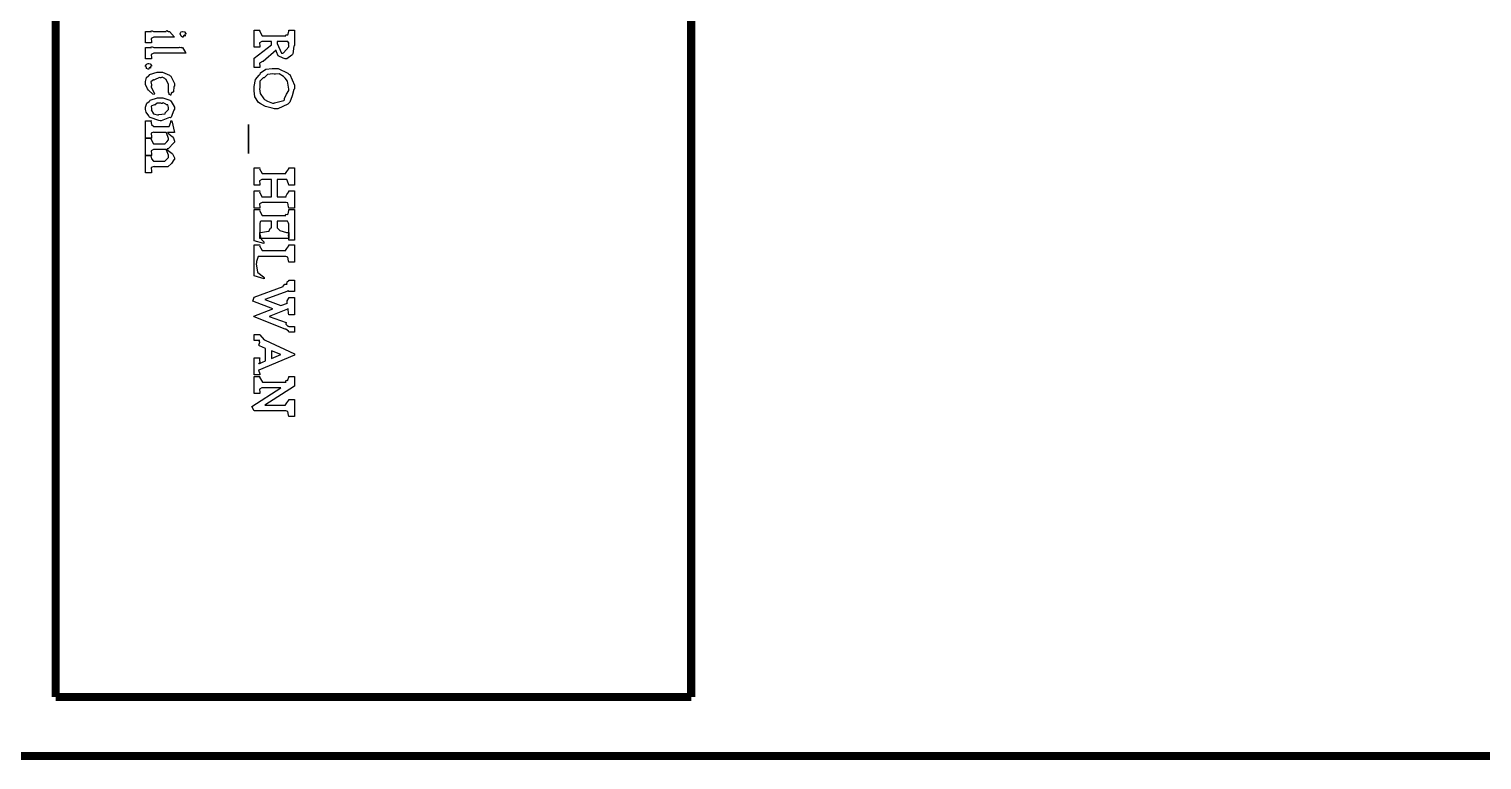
# Model space of a CAD drawing. Extents: x 0 to 11.7, y 0 to 16.5.
# Drawn here: x 1.403 to 3.21, y 0.29 to 1.199 of the extents above; entities that cross this region are included whole.
import ezdxf

# ---------------------------------------------------------------- set-up
doc = ezdxf.new("R2010")
doc.units = 0
doc.layers.get('0').update_dxf_attribs({"linetype": 'CONTINUOUS'})

msp = doc.modelspace()

# ---------------------------------------------------------------- linework, layer by layer
at = {"color": 0, "const_width": 0.01}
msp.add_lwpolyline([(11.4117, 0.295), (11.4117, 16.145), (0.3917, 16.145), (0.3917, 0.295), (11.4117, 0.295)], close=True, dxfattribs=at)
for points in [[(1.4367, 0.3683), (1.4367, 2.4933)], [(2.2267, 2.4933), (2.2267, 0.3683)], [(2.2267, 0.3683), (1.4367, 0.3683)]]:
    msp.add_lwpolyline(points, dxfattribs=at)
at = {"color": 0}
for points in [[(1.5483, 1.1823), (1.5483, 1.1966), (1.5555, 1.1966), (1.5554, 1.1967), (1.5556, 1.1975), (1.5583, 1.1966), (1.5592, 1.1966), (1.5739, 1.1966), (1.5739, 1.1967), (1.5748, 1.1975), (1.577, 1.1966), (1.577, 1.1966), (1.577, 1.1967), (1.5765, 1.1966), (1.5763, 1.1966), (1.5781, 1.1966), (1.5841, 1.1894), (1.5596, 1.1894), (1.5585, 1.1895), (1.5551, 1.1878), (1.5555, 1.1837), (1.5555, 1.1823), (1.5483, 1.1823)], [(1.5948, 1.1894), (1.5942, 1.1895), (1.5926, 1.1904), (1.5924, 1.1905), (1.5922, 1.1913), (1.5913, 1.1934), (1.5913, 1.1931), (1.5913, 1.1931), (1.5913, 1.1938), (1.5922, 1.1956), (1.5924, 1.1958), (1.5924, 1.196), (1.5942, 1.1966), (1.5948, 1.1966), (1.5948, 1.1966), (1.5973, 1.1959), (1.5974, 1.1958), (1.5974, 1.1958), (1.5973, 1.1956), (1.5985, 1.1938), (1.5985, 1.1931), (1.5983, 1.1933), (1.5972, 1.1931), (1.5976, 1.1908), (1.5974, 1.1905), (1.5971, 1.1909), (1.5954, 1.1914), (1.5949, 1.1894), (1.5948, 1.1894)], [(1.6833, 1.1518), (1.6833, 1.1633), (1.7048, 1.1798), (1.7048, 1.1839), (1.6937, 1.1839), (1.6928, 1.184), (1.69, 1.1822), (1.6905, 1.1782), (1.6905, 1.1768), (1.6833, 1.1768), (1.6833, 1.1982), (1.6905, 1.1982), (1.69, 1.1972), (1.6933, 1.1911), (1.6944, 1.1911), (1.7226, 1.1911), (1.7225, 1.1912), (1.7229, 1.1923), (1.7253, 1.1922), (1.7254, 1.1924), (1.7255, 1.1932), (1.7263, 1.197), (1.7263, 1.1982), (1.7335, 1.1982), (1.7335, 1.1789), (1.7328, 1.1782), (1.7315, 1.1684), (1.7311, 1.1676), (1.7301, 1.167), (1.7239, 1.1624), (1.7217, 1.1624), (1.7195, 1.1631), (1.7131, 1.1661), (1.711, 1.1713), (1.7107, 1.1731), (1.6946, 1.159), (1.6937, 1.1592), (1.6901, 1.1569), (1.6905, 1.1531), (1.6905, 1.1518), (1.6833, 1.1518)], [(1.5483, 1.1623), (1.5483, 1.1766), (1.5555, 1.1766), (1.5554, 1.1768), (1.5556, 1.1776), (1.5585, 1.1766), (1.5594, 1.1766), (1.5902, 1.1766), (1.5903, 1.1769), (1.5921, 1.1766), (1.5926, 1.1766), (1.5926, 1.1766), (1.5933, 1.1766), (1.5933, 1.1766), (1.5933, 1.1767), (1.5931, 1.1766), (1.593, 1.1766), (1.5943, 1.1766), (1.5943, 1.1766), (1.598, 1.1704), (1.5985, 1.1695), (1.5596, 1.1695), (1.5585, 1.1695), (1.5551, 1.1678), (1.5555, 1.1637), (1.5555, 1.1623), (1.5483, 1.1623)], [(1.7191, 1.1696), (1.7197, 1.1697), (1.7263, 1.1775), (1.7263, 1.18), (1.7262, 1.1806), (1.7263, 1.182), (1.7263, 1.1824), (1.7261, 1.1828), (1.725, 1.1839), (1.7246, 1.1839), (1.712, 1.1839), (1.7119, 1.1816), (1.7173, 1.1696), (1.7191, 1.1696)], [(1.552, 1.1495), (1.5515, 1.1496), (1.5496, 1.1504), (1.5494, 1.1506), (1.5493, 1.1513), (1.5485, 1.1533), (1.5483, 1.153), (1.5483, 1.153), (1.5483, 1.1537), (1.5493, 1.1554), (1.5494, 1.1556), (1.5495, 1.1559), (1.5516, 1.1567), (1.5522, 1.1567), (1.5522, 1.1567), (1.5543, 1.156), (1.5544, 1.1558), (1.5544, 1.1558), (1.5555, 1.1539), (1.5555, 1.1532), (1.5554, 1.1534), (1.5544, 1.153), (1.5546, 1.1508), (1.5544, 1.1506), (1.5542, 1.151), (1.5526, 1.1515), (1.5522, 1.1495), (1.552, 1.1495)], [(1.559, 1.1181), (1.5573, 1.1186), (1.5522, 1.1231), (1.5518, 1.1235), (1.5509, 1.1249), (1.5483, 1.1304), (1.5483, 1.1322), (1.5483, 1.134), (1.5495, 1.1392), (1.5521, 1.1411), (1.5529, 1.1418), (1.5534, 1.1428), (1.5628, 1.1459), (1.5659, 1.1459), (1.5692, 1.1459), (1.5781, 1.1421), (1.5789, 1.1413), (1.5796, 1.1409), (1.5841, 1.1317), (1.5841, 1.1285), (1.5835, 1.1281), (1.5829, 1.1213), (1.5826, 1.1207), (1.5822, 1.1209), (1.5802, 1.1196), (1.5796, 1.1172), (1.5794, 1.1172), (1.5789, 1.1174), (1.5777, 1.1182), (1.5776, 1.1183), (1.5775, 1.119), (1.577, 1.1211), (1.577, 1.1207), (1.577, 1.1207), (1.577, 1.1214), (1.577, 1.1228), (1.577, 1.1233), (1.577, 1.1236), (1.577, 1.1244), (1.577, 1.1244), (1.577, 1.1248), (1.577, 1.1257), (1.577, 1.1259), (1.5769, 1.1267), (1.577, 1.1287), (1.577, 1.1294), (1.5769, 1.1305), (1.5739, 1.1366), (1.5733, 1.137), (1.5723, 1.1378), (1.5689, 1.1394), (1.5673, 1.1387), (1.5668, 1.1387), (1.5656, 1.1393), (1.5594, 1.1364), (1.5588, 1.1359), (1.558, 1.1361), (1.555, 1.1338), (1.5555, 1.1299), (1.5555, 1.1285), (1.5549, 1.128), (1.559, 1.1199), (1.5596, 1.1192), (1.559, 1.1181)], [(1.7085, 1.1002), (1.7058, 1.1009), (1.6973, 1.103), (1.6919, 1.1058), (1.6907, 1.1069), (1.6889, 1.1082), (1.6843, 1.1151), (1.6833, 1.1225), (1.6833, 1.1249), (1.6833, 1.1279), (1.6852, 1.1367), (1.6895, 1.1422), (1.6907, 1.1434), (1.6913, 1.1451), (1.6978, 1.1495), (1.7058, 1.1503), (1.7085, 1.1503), (1.713, 1.1503), (1.7254, 1.1446), (1.7265, 1.1434), (1.7275, 1.1428), (1.7335, 1.1296), (1.7335, 1.1252), (1.7328, 1.1242), (1.7307, 1.1165), (1.7277, 1.1083), (1.7265, 1.1072), (1.7253, 1.1061), (1.7127, 1.1002), (1.7085, 1.1002)], [(1.7083, 1.1074), (1.7087, 1.1075), (1.7201, 1.1106), (1.7209, 1.1113), (1.721, 1.113), (1.7237, 1.1183), (1.7263, 1.123), (1.7263, 1.1245), (1.7262, 1.1271), (1.7248, 1.1345), (1.7219, 1.1383), (1.7211, 1.139), (1.7197, 1.1405), (1.7143, 1.1436), (1.7098, 1.1432), (1.7083, 1.1432), (1.7064, 1.1437), (1.7, 1.143), (1.6966, 1.1394), (1.6957, 1.1386), (1.6945, 1.1388), (1.6903, 1.1347), (1.6905, 1.128), (1.6905, 1.1258), (1.6899, 1.1252), (1.691, 1.1191), (1.6952, 1.1126), (1.6961, 1.1117), (1.6961, 1.1117), (1.7001, 1.1099), (1.7063, 1.1074), (1.7083, 1.1074)], [(1.5663, 1.0853), (1.5647, 1.0855), (1.5542, 1.0892), (1.5533, 1.0899), (1.5522, 1.0914), (1.5489, 1.096), (1.5483, 1.0993), (1.5483, 1.1003), (1.5484, 1.1021), (1.5498, 1.1074), (1.5529, 1.1094), (1.5538, 1.1101), (1.5542, 1.1111), (1.5633, 1.114), (1.5663, 1.114), (1.5696, 1.114), (1.5783, 1.111), (1.5792, 1.1103), (1.5797, 1.11), (1.5841, 1.1023), (1.5841, 1.0997), (1.5835, 1.0986), (1.58, 1.0897), (1.5792, 1.089), (1.5781, 1.0893), (1.5676, 1.0853), (1.5663, 1.0853)], [(1.5642, 1.0925), (1.5649, 1.0932), (1.5723, 1.094), (1.5729, 1.0942), (1.5727, 1.0951), (1.577, 1.0993), (1.577, 1.1007), (1.5769, 1.1018), (1.5762, 1.105), (1.5748, 1.1051), (1.5744, 1.1053), (1.5735, 1.106), (1.5703, 1.1075), (1.5688, 1.1068), (1.5683, 1.1068), (1.5672, 1.1074), (1.5629, 1.1073), (1.5604, 1.1052), (1.5598, 1.1049), (1.5589, 1.1051), (1.5552, 1.1035), (1.5555, 1.1001), (1.5555, 1.099), (1.5553, 1.0989), (1.5581, 1.0941), (1.5585, 1.0938), (1.5585, 1.0938), (1.5599, 1.0936), (1.5632, 1.0925), (1.5642, 1.0925)], [(1.5483, 1.0206), (1.5483, 1.0423), (1.5555, 1.0423), (1.555, 1.0418), (1.5555, 1.0379), (1.5581, 1.0351), (1.559, 1.0351), (1.5724, 1.0351), (1.5724, 1.0352), (1.577, 1.0395), (1.577, 1.041), (1.5769, 1.0425), (1.5743, 1.0488), (1.5737, 1.0494), (1.5728, 1.0495), (1.5686, 1.0496), (1.5614, 1.0494), (1.559, 1.0494), (1.5581, 1.0495), (1.5551, 1.0478), (1.5555, 1.0437), (1.5555, 1.0423), (1.5483, 1.0423), (1.5483, 1.0637), (1.5555, 1.0637), (1.555, 1.0627), (1.558, 1.0566), (1.559, 1.0566), (1.5726, 1.0566), (1.5725, 1.0571), (1.5746, 1.059), (1.577, 1.0616), (1.577, 1.0624), (1.5769, 1.0634), (1.5745, 1.0703), (1.5739, 1.0709), (1.559, 1.0709), (1.5582, 1.0712), (1.5551, 1.07), (1.5555, 1.0653), (1.5555, 1.0637), (1.5483, 1.0637), (1.5483, 1.0852), (1.5555, 1.0852), (1.555, 1.0847), (1.5557, 1.0807), (1.5587, 1.0781), (1.5596, 1.0781), (1.577, 1.0781), (1.5777, 1.0781), (1.5798, 1.0834), (1.5798, 1.0852), (1.5809, 1.0852), (1.5841, 1.0709), (1.5755, 1.0709), (1.5755, 1.0709), (1.5773, 1.0692), (1.5814, 1.0658), (1.5818, 1.0653), (1.5818, 1.0653), (1.5829, 1.0635), (1.5841, 1.0598), (1.5841, 1.0585), (1.5835, 1.0579), (1.5766, 1.0506), (1.575, 1.0503), (1.5748, 1.0496), (1.5815, 1.0446), (1.5818, 1.0442), (1.5818, 1.0442), (1.5841, 1.039), (1.5841, 1.0373), (1.5835, 1.0368), (1.5807, 1.032), (1.576, 1.0279), (1.5744, 1.0279), (1.5596, 1.0279), (1.5588, 1.0283), (1.5551, 1.0272), (1.5555, 1.0222), (1.5555, 1.0206), (1.5483, 1.0206)], [(1.6762, 1.0445), (1.6762, 1.0805), (1.6762, 1.0445)], [(1.6833, 0.9765), (1.6833, 0.998), (1.6905, 0.998), (1.6899, 0.997), (1.6928, 0.9908), (1.6937, 0.9908), (1.7048, 0.9908), (1.7048, 1.0123), (1.6937, 1.0123), (1.6928, 1.0124), (1.69, 1.0106), (1.6905, 1.0066), (1.6905, 1.0051), (1.6833, 1.0051), (1.6833, 1.0266), (1.6905, 1.0266), (1.69, 1.0256), (1.6933, 1.0195), (1.6944, 1.0195), (1.7226, 1.0195), (1.7224, 1.0199), (1.724, 1.0222), (1.7263, 1.0255), (1.7263, 1.0266), (1.7335, 1.0266), (1.7335, 1.0051), (1.7263, 1.0051), (1.7262, 1.007), (1.7239, 1.0123), (1.723, 1.0123), (1.712, 1.0123), (1.712, 0.9908), (1.723, 0.9908), (1.7228, 0.9912), (1.724, 0.9937), (1.7263, 0.9969), (1.7263, 0.998), (1.7335, 0.998), (1.7335, 0.9765), (1.7263, 0.9765), (1.7262, 0.9781), (1.7252, 0.983), (1.7232, 0.9837), (1.7226, 0.9837), (1.6944, 0.9837), (1.6934, 0.9838), (1.6901, 0.982), (1.6905, 0.9779), (1.6905, 0.9765), (1.6833, 0.9765)], [(1.6955, 0.9327), (1.6833, 0.9359), (1.6833, 0.9748), (1.6905, 0.9748), (1.69, 0.9737), (1.6933, 0.9676), (1.6944, 0.9676), (1.7226, 0.9676), (1.7225, 0.9677), (1.7229, 0.9689), (1.7253, 0.9687), (1.7254, 0.9689), (1.7255, 0.9697), (1.7263, 0.9735), (1.7263, 0.9748), (1.7335, 0.9748), (1.7335, 0.9366), (1.7263, 0.9366), (1.7263, 0.9381), (1.7262, 0.9389), (1.7263, 0.9406), (1.7263, 0.9411), (1.7262, 0.9419), (1.7263, 0.9453), (1.7263, 0.9463), (1.7263, 0.9568), (1.7262, 0.9577), (1.7247, 0.9604), (1.7241, 0.9604), (1.712, 0.9604), (1.712, 0.9522), (1.7119, 0.9519), (1.7154, 0.9488), (1.7236, 0.9461), (1.7263, 0.9461), (1.7263, 0.939), (1.6905, 0.939), (1.6905, 0.9461), (1.6912, 0.9462), (1.7013, 0.9478), (1.702, 0.9481), (1.702, 0.9489), (1.7035, 0.9515), (1.7048, 0.952), (1.7048, 0.9522), (1.7048, 0.9604), (1.6924, 0.9604), (1.6921, 0.9605), (1.6908, 0.9596), (1.6907, 0.9594), (1.6907, 0.9594), (1.6905, 0.9576), (1.6905, 0.957), (1.6905, 0.9461), (1.6899, 0.9455), (1.6918, 0.9393), (1.692, 0.9387), (1.692, 0.9387), (1.6924, 0.9374), (1.6951, 0.9351), (1.6955, 0.9348), (1.6955, 0.9327)], [(1.6959, 0.8888), (1.6833, 0.8923), (1.6833, 0.9309), (1.6905, 0.9309), (1.69, 0.9298), (1.6933, 0.9237), (1.6944, 0.9237), (1.7226, 0.9237), (1.7224, 0.9241), (1.724, 0.9264), (1.7263, 0.9298), (1.7263, 0.9309), (1.7335, 0.9309), (1.7335, 0.9094), (1.7263, 0.9094), (1.7262, 0.911), (1.725, 0.9157), (1.7228, 0.9166), (1.7219, 0.9166), (1.689, 0.9166), (1.6884, 0.9166), (1.6861, 0.9103), (1.6861, 0.9081), (1.6859, 0.9075), (1.6876, 0.8971), (1.6879, 0.8966), (1.6879, 0.8966), (1.6949, 0.891), (1.6959, 0.8905), (1.6959, 0.8888)], [(1.7263, 0.8223), (1.7262, 0.8234), (1.7227, 0.8259), (1.7219, 0.826), (1.6833, 0.8412), (1.6831, 0.8423), (1.7065, 0.8514), (1.6818, 0.8607), (1.6833, 0.8657), (1.7193, 0.879), (1.7193, 0.8796), (1.7214, 0.8818), (1.7241, 0.882), (1.7243, 0.8822), (1.724, 0.8826), (1.7242, 0.885), (1.7263, 0.8865), (1.7263, 0.887), (1.7335, 0.887), (1.7335, 0.8727), (1.7263, 0.8727), (1.7262, 0.873), (1.7258, 0.8742), (1.7256, 0.8742), (1.7256, 0.8742), (1.7251, 0.8735), (1.725, 0.8733), (1.6966, 0.8629), (1.7167, 0.8553), (1.7246, 0.8583), (1.7242, 0.8585), (1.7242, 0.8613), (1.7263, 0.8645), (1.7263, 0.8655), (1.7335, 0.8655), (1.7335, 0.844), (1.7263, 0.844), (1.7262, 0.8453), (1.7256, 0.8512), (1.7254, 0.8512), (1.7254, 0.8512), (1.7247, 0.8509), (1.7246, 0.8507), (1.7022, 0.8419), (1.7232, 0.8343), (1.7232, 0.8343), (1.7226, 0.8322), (1.725, 0.8297), (1.725, 0.8297), (1.7252, 0.8299), (1.7263, 0.8296), (1.7263, 0.8295), (1.7335, 0.8295), (1.7335, 0.8223), (1.7263, 0.8223)], [(1.6833, 0.769), (1.6833, 0.7905), (1.6905, 0.7905), (1.6899, 0.7893), (1.6903, 0.7827), (1.6903, 0.7827), (1.6901, 0.783), (1.6893, 0.784), (1.6898, 0.7834), (1.6898, 0.7834), (1.6976, 0.7866), (1.6976, 0.802), (1.6898, 0.8053), (1.6893, 0.806), (1.6903, 0.8099), (1.6903, 0.8101), (1.6901, 0.8104), (1.6896, 0.8117), (1.6905, 0.812), (1.6905, 0.812), (1.6833, 0.812), (1.6833, 0.8192), (1.6905, 0.8192), (1.6904, 0.819), (1.6959, 0.8127), (1.697, 0.8122), (1.7335, 0.7953), (1.7335, 0.7938), (1.6892, 0.7751), (1.6889, 0.775), (1.6905, 0.7706), (1.6905, 0.769), (1.6833, 0.769)], [(1.7048, 0.7897), (1.7165, 0.7944), (1.7048, 0.7992), (1.7048, 0.7897)], [(1.7263, 0.7172), (1.7262, 0.7188), (1.725, 0.7236), (1.7228, 0.7243), (1.7219, 0.7243), (1.6833, 0.7243), (1.6805, 0.7298), (1.7167, 0.753), (1.6937, 0.753), (1.6928, 0.753), (1.69, 0.7513), (1.6905, 0.7472), (1.6905, 0.7458), (1.6833, 0.7458), (1.6833, 0.7673), (1.6905, 0.7673), (1.69, 0.7663), (1.6935, 0.7601), (1.6946, 0.7601), (1.723, 0.7601), (1.7228, 0.7605), (1.7231, 0.7625), (1.7252, 0.7623), (1.7252, 0.7623), (1.7254, 0.7631), (1.7263, 0.7663), (1.7263, 0.7673), (1.7335, 0.7673), (1.7335, 0.7549), (1.6964, 0.7315), (1.7224, 0.7315), (1.7222, 0.732), (1.7239, 0.7343), (1.7263, 0.7376), (1.7263, 0.7387), (1.7335, 0.7387), (1.7335, 0.7172), (1.7263, 0.7172)]]:
    msp.add_lwpolyline(points, close=True, dxfattribs=at)

doc.saveas('drawing.dxf')
